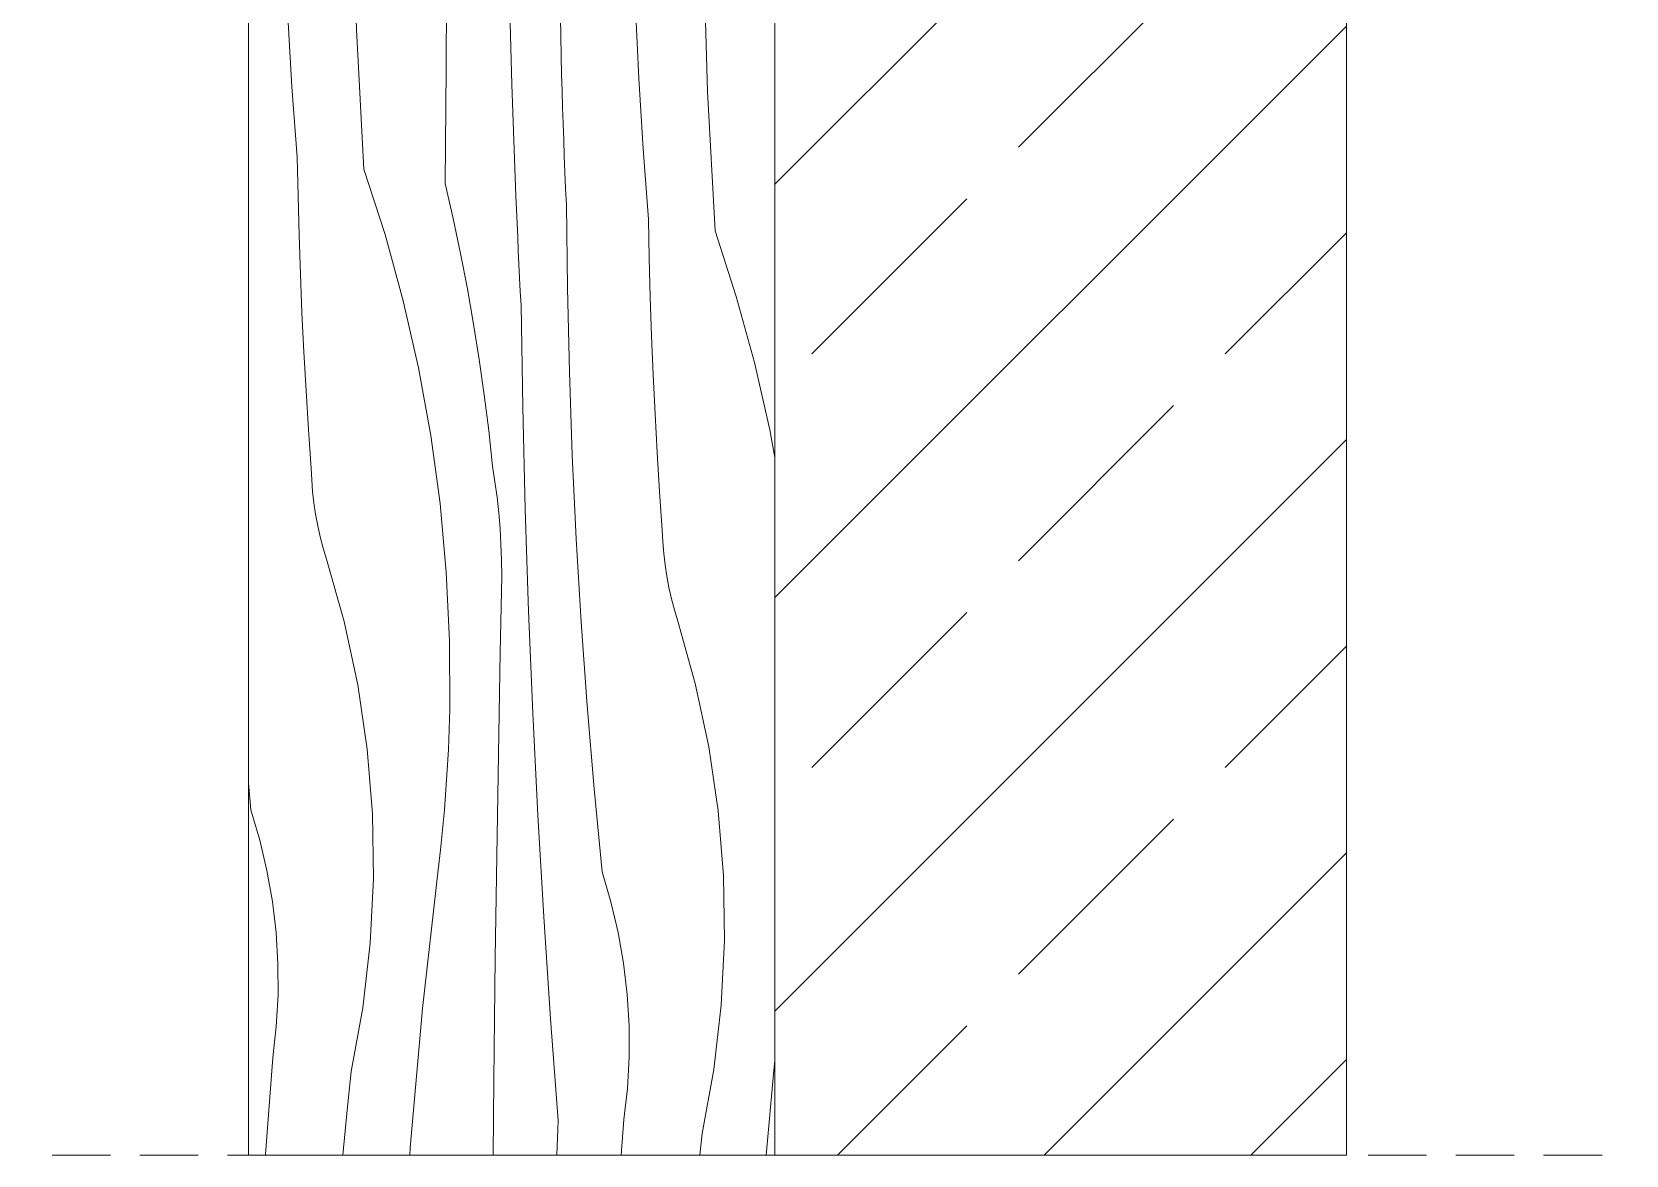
# Model space of a CAD drawing. Header units: millimetres. Extents: x -7826 to 55813, y 465 to 25965.
# Drawn here: x 49580 to 50125, y 16045 to 16430 of the extents above; entities that cross this region are included whole.
import ezdxf

# ---------------------------------------------------------------- set-up
doc = ezdxf.new("R2010")
doc.units = ezdxf.units.MM
doc.linetypes.add('Hidden Line', pattern=[30.00000000000001, 20, -10.00000000000001])
doc.layers.add('2D Drafting - General2', color=251, linetype='Continuous', lineweight=15)
doc.layers.add('2D Drafting - General81', color=251, linetype='Continuous', lineweight=20)

# ---------------------------------------------------------------- blocks, each defined once
blk = doc.blocks.new('*X12')
at = {"layer": '2D Drafting - General81', "linetype": 'Continuous'}
for p, q in [((-48660.61945698418, 69189.61311314006), (-48660.71378890271, 69191.89900380002)), ((-48625.5463261735, 69191.89900380002), (-48620.75795013581, 69170.84361415112)), ((-48603.01959823049, 69191.89900380002), (-48601.95365729259, 69185.82741625412)), ((-48585.14704341016, 69157.38565931286), (-48585.7243268027, 69191.89900380002)), ((-48569.19695241659, 69169.48838144657), (-48569.73052758648, 69191.89900380002)), ((-48541.10090032485, 69181.75048350621), (-48541.44781534708, 69191.89900380002)), ((-48511.2017236145, 69191.89900380002), (-48505.90579458582, 69172.60642711088)), ((-48486.97731615035, 69191.89900380002), (-48486.32633876598, 69188.79059033979)), ((-48659.97613376146, 69176.30877442285), (-48660.61945698418, 69189.61311314006)), ((-48601.95365729259, 69185.82741625412), (-48600.02950038991, 69173.7090885744)), ((-48486.32633876598, 69188.79059033979), (-48484.74784675527, 69180.58807690594)), ((-48540.55169573693, 69168.4419273189), (-48541.10090032485, 69181.75048350621)), ((-48659.23872408875, 69163.00931877813), (-48659.97613376146, 69176.30877442285)), ((-48600.02950038991, 69173.7090885744), (-48598.30342104664, 69161.56096544201)), ((-48620.75795013581, 69170.84361415112), (-48616.56292319382, 69147.70117279701)), ((-48568.17837476804, 69140.9265482301), (-48569.19695241659, 69169.48838144657)), ((-48539.9083725142, 69155.13758860169), (-48540.55169573693, 69168.4419273189)), ((-48505.90579458582, 69172.60642711088), (-48500.69018888855, 69149.67242832997)), ((-48658.4072648579, 69149.715411564), (-48659.23872408875, 69163.00931877813)), ((-48598.30342104664, 69161.56096544201), (-48596.77587925432, 69149.38628427114)), ((-48584.27579030793, 69122.48473413331), (-48585.14704341016, 69157.38565931286)), ((-48539.1709628415, 69141.83813295698), (-48539.9083725142, 69155.13758860169)), ((-48657.48179766595, 69136.4277178609), (-48658.4072648579, 69149.715411564)), ((-48616.56292319382, 69147.70117279701), (-48613.39670343639, 69124.39568212809)), ((-48596.77587925432, 69149.38628427114), (-48595.4472820952, 69137.18828955367)), ((-48500.69018888855, 69149.67242832997), (-48496.49516194656, 69126.52998697586)), ((-48566.82163135793, 69112.37878011366), (-48568.17837476804, 69140.9265482301)), ((-48538.33950361064, 69128.54422574284), (-48539.1709628415, 69141.83813295698)), ((-48657.304736663, 69132.48279402267), (-48657.48179766595, 69136.4277178609)), ((-48594.62320675774, 69131.87140884498), (-48595.44728209519, 69137.18828955365)), ((-48656.98932259915, 69128.54651549384), (-48657.304736663, 69132.48279402267)), ((-48593.92396668698, 69126.53667511632), (-48594.62320675774, 69131.87140884498)), ((-48656.53594416123, 69124.62373297627), (-48656.98932259915, 69128.54651549384)), ((-48655.94516005045, 69120.71928054055), (-48656.53594416123, 69124.62373297627)), ((-48613.39670343639, 69124.39568212809), (-48611.26550131595, 69100.9728552194)), ((-48593.34994600595, 69121.18701896945), (-48593.92396668698, 69126.53667511632)), ((-48537.4140364187, 69115.25653203974), (-48538.33950361064, 69128.54422574284)), ((-48496.49516194656, 69126.52998697586), (-48493.32894218913, 69103.22449630692)), ((-48655.21769829395, 69116.8379696691), (-48655.94516005045, 69120.71928054055)), ((-48592.90146004924, 69115.82537920361), (-48593.34994600595, 69121.18701896945)), ((-48583.1172095816, 69087.5921654251), (-48584.27579030793, 69122.48473413331)), ((-48654.35445534762, 69112.98458332667), (-48655.21769829395, 69116.8379696691)), ((-48592.5787551897, 69110.45470120119), (-48592.90146004924, 69115.82537920361)), ((-48537.23697541575, 69111.3116082015), (-48537.4140364187, 69115.25653203974)), ((-48653.35649499141, 69109.16387006662), (-48654.35445534762, 69112.98458332667)), ((-48652.22504701842, 69105.3805381789), (-48653.35649499141, 69109.16387006662)), ((-48592.38200870319, 69105.07793530967), (-48592.5787551897, 69110.45470120119)), ((-48565.12691246202, 69083.84908076412), (-48566.82163135793, 69112.37878011366)), ((-48536.9215613519, 69107.37532967268), (-48537.23697541575, 69111.3116082015)), ((-48646.18887494523, 69084.0383685025), (-48652.22504701842, 69105.3805381789)), ((-48592.31132867114, 69099.6980352209), (-48592.38200870319, 69105.07793530967)), ((-48536.46818291397, 69103.4525471551), (-48536.9215613519, 69107.37532967268)), ((-48535.8773988032, 69099.5480947194), (-48536.46818291397, 69103.4525471551)), ((-48493.32894218913, 69103.22449630692), (-48491.1977400687, 69079.80166939824)), ((-48611.26550131595, 69100.9728552194), (-48610.17349712651, 69077.47863529784)), ((-48592.36675392115, 69094.31795634846), (-48592.31132867114, 69099.6980352209)), ((-48535.14993704669, 69095.66678384793), (-48535.8773988032, 69099.5480947194)), ((-48592.81004194573, 69073.42789254278), (-48592.36675392115, 69094.31795634846)), ((-48534.28669410037, 69091.81339750552), (-48535.14993704669, 69095.66678384793)), ((-48533.28873374416, 69087.99268424546), (-48534.28669410037, 69091.81339750552)), ((-48581.67137977353, 69052.71031862016), (-48583.1172095816, 69087.5921654251)), ((-48532.15728577117, 69084.20935235775), (-48533.28873374416, 69087.99268424546)), ((-48641.55252910875, 69062.34901910981), (-48646.18887494523, 69084.0383685025)), ((-48563.0944557553, 69055.34145131435), (-48565.12691246202, 69083.84908076412)), ((-48526.12111369797, 69062.86718268135), (-48532.15728577117, 69084.20935235775)), ((-48610.17349712651, 69077.47863529784), (-48610.12283280405, 69053.95910562569)), ((-48491.1977400687, 69079.80166939824), (-48490.10573587925, 69056.30744947668)), ((-48593.21973709146, 69052.53714291607), (-48592.81004194573, 69073.42789254278)), ((-48638.33561381096, 69040.40420113929), (-48641.55252910875, 69062.34901910981)), ((-48521.4847678615, 69041.17783328866), (-48526.12111369797, 69062.86718268135)), ((-48610.30463509216, 69047.09024760665), (-48610.12283280404, 69053.95910562568)), ((-48560.72454627859, 69026.85988980197), (-48563.0944557553, 69055.34145131435)), ((-48490.10573587925, 69056.30744947668), (-48490.05507155679, 69032.78791980453)), ((-48593.59583829894, 69031.64576148833), (-48593.21973709146, 69052.53714291607)), ((-48579.93839889918, 69017.84155842358), (-48581.67137977353, 69052.71031862016)), ((-48610.5752959127, 69040.22431684108), (-48610.30463509216, 69047.09024760665)), ((-48636.5517314407, 69018.2967059514), (-48638.33561381096, 69040.40420113929)), ((-48610.93476995279, 69033.36246279338), (-48610.5752959127, 69040.22431684108)), ((-48518.2678525637, 69019.23301531812), (-48521.4847678615, 69041.17783328866)), ((-48611.38299703085, 69026.50583424547), (-48610.93476995279, 69033.36246279338)), ((-48490.2368738449, 69025.91906178552), (-48490.05507155678, 69032.78791980453)), ((-48611.91990210665, 69019.65557910445), (-48611.38299703085, 69026.50583424547)), ((-48593.93834459563, 69010.75380228113), (-48593.59583829894, 69031.64576148833)), ((-48558.01751639861, 68998.40839060879), (-48560.72454627859, 69026.85988980197)), ((-48490.50753466544, 69019.05313101993), (-48490.2368738449, 69025.91906178552)), ((-48636.2084249574, 68996.12001277022), (-48636.5517314407, 69018.2967059514)), ((-48612.54539529383, 69012.8128442104), (-48611.91990210665, 69019.65557910445)), ((-48577.91838444056, 68982.98824865329), (-48579.93839889918, 69017.84155842358)), ((-48516.48397019344, 68997.12552013024), (-48518.2678525637, 69019.23301531812)), ((-48490.86700870554, 69012.19127697223), (-48490.50753466544, 69019.05313101993)), ((-48613.25937187506, 69005.97877514438), (-48612.54539529383, 69012.8128442104)), ((-48594.24725509586, 68989.86131931761), (-48593.93834459563, 69010.75380228113)), ((-48491.31523578359, 69005.33464842432), (-48490.86700870554, 69012.19127697223)), ((-48614.06171231945, 68999.15451603671), (-48613.25937187506, 69005.97877514438)), ((-48491.85214085939, 68998.4843932833), (-48491.31523578359, 69005.33464842432)), ((-48619.39261302784, 68951.63454521359), (-48614.06171231945, 68999.15451603671)), ((-48637.30714599654, 68973.96789341628), (-48636.2084249574, 68996.12001277022)), ((-48554.9795762244, 68988.12221950685), (-48558.01751639861, 68998.40839060879)), ((-48516.14066371015, 68974.94882694905), (-48516.48397019344, 68997.12552013024)), ((-48492.47763404658, 68991.64165838926), (-48491.85214085939, 68998.4843932833)), ((-48594.52256900087, 68968.96836662223), (-48594.24725509586, 68989.86131931761)), ((-48552.53074529975, 68977.68011131248), (-48554.9795762244, 68988.12221950685)), ((-48493.1916106278, 68984.80758932325), (-48492.47763404658, 68991.64165838926)), ((-48575.61147333818, 68948.15275207978), (-48577.91838444056, 68982.98824865329)), ((-48493.9939510722, 68977.98333021556), (-48493.1916106278, 68984.80758932325)), ((-48550.67892919707, 68967.11577633282), (-48552.53074529975, 68977.68011131248)), ((-48499.32485178058, 68930.46335939244), (-48493.9939510722, 68977.98333021556)), ((-48639.84324873146, 68951.93401580222), (-48637.30714599654, 68973.96789341628)), ((-48517.23938474929, 68952.79670759513), (-48516.14066371015, 68974.94882694905)), ((-48594.76428559871, 68948.07499822063), (-48594.52256900087, 68968.96836662223)), ((-48549.43010614304, 68956.46331946034), (-48550.67892919707, 68967.11577633282)), ((-48548.78830771899, 68945.7571300718), (-48549.43010614304, 68956.46331946034)), ((-48643.8060095178, 68930.11154786793), (-48639.84324873146, 68951.93401580222)), ((-48623.60173129219, 68904.0021040329), (-48619.39261302784, 68951.63454521359)), ((-48519.77548748421, 68930.76282998106), (-48517.23938474929, 68952.79670759513)), ((-48594.97240426435, 68927.1812681396), (-48594.76428559871, 68948.07499822063)), ((-48573.01782198183, 68913.33743026596), (-48575.61147333818, 68948.15275207978)), ((-48548.75560584583, 68935.03177100891), (-48548.78830771899, 68945.7571300718)), ((-48549.33210609515, 68924.32186699893), (-48548.75560584583, 68935.03177100891)), ((-48645.33319177691, 68915.6829643168), (-48643.8060095178, 68930.11154786793)), ((-48523.73824827054, 68908.94036204676), (-48519.77548748421, 68930.76282998106)), ((-48503.53397004493, 68882.83091821175), (-48499.32485178058, 68930.46335939244)), ((-48595.32568986097, 68887.83754568594), (-48594.97240426435, 68927.1812681396)), ((-48550.51594734848, 68913.6619928755), (-48549.33210609515, 68924.32186699893)), ((-48646.72999563235, 68901.24117606418), (-48645.33319177691, 68915.6829643168)), ((-48574.45993696556, 68875.20770860718), (-48573.01782198183, 68913.33743026596)), ((-48552.97933965328, 68880.70774990198), (-48550.51594734848, 68913.6619928755)), ((-48525.26543052966, 68894.51177849564), (-48523.73824827054, 68908.94036204676)), ((-48647.99630713967, 68886.78736120061), (-48646.72999563235, 68901.24117606418)), ((-48626.68672736799, 68856.28367018804), (-48623.60173129219, 68904.0021040329)), ((-48526.66223438509, 68880.06999024304), (-48525.26543052966, 68894.51177849564)), ((-48649.13202299937, 68872.3226987977), (-48647.99630713967, 68886.78736120061)), ((-48595.66502892852, 68848.49370047197), (-48595.32568986097, 68887.83754568594)), ((-48554.99373377497, 68847.72301634347), (-48552.97933965328, 68880.70774990198)), ((-48527.92854589241, 68865.61617537944), (-48526.66223438509, 68880.06999024304)), ((-48506.61896612073, 68835.11248436691), (-48503.53397004493, 68882.83091821175)), ((-48575.49895520745, 68837.0648742802), (-48574.45993696556, 68875.20770860718)), ((-48650.1370505653, 68857.84836881197), (-48649.13202299937, 68872.3226987977)), ((-48529.06426175212, 68851.15151297655), (-48527.92854589241, 68865.61617537944)), ((-48651.01130785223, 68843.36555198855), (-48650.1370505653, 68857.84836881197)), ((-48628.64588638239, 68808.50576917357), (-48626.68672736799, 68856.28367018804)), ((-48595.99042142439, 68809.14973744145), (-48595.66502892852, 68848.49370047197)), ((-48556.55875612885, 68814.71390946921), (-48554.99373377497, 68847.72301634347)), ((-48530.06928931805, 68836.67718299081), (-48529.06426175212, 68851.15151297655)), ((-48651.7547235425, 68828.87542976493), (-48651.01130785223, 68843.36555198855)), ((-48576.13476062868, 68798.91318859176), (-48575.49895520745, 68837.0648742802)), ((-48530.94354660498, 68822.1943661674), (-48530.06928931805, 68836.67718299081)), ((-48508.57812513514, 68787.33458335242), (-48506.61896612073, 68835.11248436691)), ((-48652.36723699191, 68814.3791841745), (-48651.7547235425, 68828.87542976493)), ((-48531.68696229524, 68807.70424394378), (-48530.94354660498, 68822.1943661674)), ((-48653.0963077928, 68790.24190806694), (-48652.3672369919, 68814.37918417448)), ((-48557.67411646966, 68781.68655106872), (-48556.55875612885, 68814.71390946921)), ((-48629.47811928747, 68760.69495954031), (-48628.64588638239, 68808.50576917357)), ((-48596.30186730775, 68769.80566153815), (-48595.99042142439, 68809.14973744145)), ((-48532.29947574465, 68793.20799835333), (-48531.68696229524, 68807.70424394378)), ((-48576.36728219724, 68760.75691383748), (-48576.13476062868, 68798.91318859176)), ((-48533.02854654554, 68769.07072224579), (-48532.29947574464, 68793.20799835333)), ((-48653.46247034673, 68766.09639984884), (-48653.0963077928, 68790.24190806694)), ((-48509.41035804021, 68739.52377371916), (-48508.57812513514, 68787.33458335242)), ((-48558.33960794534, 68748.64706631638), (-48557.67411646966, 68781.68655106872)), ((-48653.46564191316, 68741.948115602), (-48653.46247034673, 68766.09639984884)), ((-48596.59936653938, 68730.46147770587), (-48596.30186730775, 68769.80566153815)), ((-48533.39470909948, 68744.92521402771), (-48533.02854654554, 68769.07072224579)), ((-48629.18296346557, 68712.8778181323), (-48629.47811928747, 68760.69495954031)), ((-48576.1964939359, 68722.6003128257), (-48576.36728219724, 68760.75691383748)), ((-48558.55510713544, 68715.6015826355), (-48558.33960794534, 68748.64706631638)), ((-48533.39788066591, 68720.77692978086), (-48533.39470909948, 68744.92521402771)), ((-48653.10582177542, 68717.80251203543), (-48653.46564191316, 68741.948115602)), ((-48509.11520221831, 68691.70663231115), (-48509.41035804021, 68739.52377371916)), ((-48596.88291908197, 68691.11719088836), (-48596.59936653938, 68730.46147770587)), ((-48575.62241492506, 68684.44764840114), (-48576.1964939359, 68722.6003128257)), ((-48652.38309124088, 68693.66504525245), (-48653.10582177542, 68717.80251203543)), ((-48558.32057407402, 68682.55622856194), (-48558.55510713544, 68715.6015826355)), ((-48533.03806052816, 68696.6313262143), (-48533.39788066591, 68720.77692978086)), ((-48627.76058298651, 68665.08092531313), (-48629.18296346557, 68712.8778181323)), ((-48532.31532999362, 68672.4938594313), (-48533.03806052816, 68696.6313262143)), ((-48651.29761362261, 68669.5411695177), (-48652.38309124088, 68693.66504525245)), ((-48597.15252489983, 68651.77280602943), (-48596.88291908197, 68691.11719088836)), ((-48507.69282173925, 68643.909739492), (-48509.11520221831, 68691.70663231115)), ((-48574.64510930067, 68646.3031829688), (-48575.62241492506, 68684.44764840114)), ((-48557.636052257, 68649.51713260749), (-48558.32057407402, 68682.55622856194)), ((-48531.22985237535, 68648.36998369655), (-48532.31532999362, 68672.4938594313)), ((-48649.84963420243, 68645.43633602474), (-48651.29761362261, 68669.5411695177)), ((-48625.21176851632, 68617.33085019079), (-48627.76058298651, 68665.08092531313)), ((-48597.4081839591, 68612.42832807294), (-48597.15252489983, 68651.77280602943)), ((-48648.03948017556, 68621.35599166414), (-48649.84963420243, 68645.43633602474)), ((-48573.26468624704, 68608.17117801763), (-48574.64510930067, 68646.3031829688)), ((-48557.4768925048, 68643.9669905674), (-48557.636052257, 68649.5171326075)), ((-48529.78187295518, 68624.26515020359), (-48531.22985237535, 68648.36998369655)), ((-48557.30503364736, 68638.41722723685), (-48557.4768925048, 68643.9669905674)), ((-48505.14400726907, 68596.15966436964), (-48507.69282173925, 68643.909739492)), ((-48557.12047658444, 68632.86787167222), (-48557.30503364736, 68638.41722723685)), ((-48556.92322228233, 68627.31895292776), (-48557.12047658444, 68632.86787167222)), ((-48556.71327177377, 68621.77050005547), (-48556.92322228233, 68627.31895292776)), ((-48527.9717189283, 68600.184805843), (-48529.78187295518, 68624.26515020359)), ((-48647.77277750757, 68608.03877862396), (-48648.03948017555, 68621.35599166414)), ((-48556.49062615797, 68616.22254210485), (-48556.71327177377, 68621.77050005547)), ((-48625.21176851632, 68617.3308501908), (-48617.98767787787, 68594.94819267833)), ((-48597.4081839591, 68612.42832807294), (-48594.69737033387, 68600.46138464414)), ((-48556.25528660062, 68610.67510812283), (-48556.49062615797, 68616.22254210485)), ((-48647.41188790761, 68594.7237851141), (-48647.77277750757, 68608.03877862396)), ((-48573.06768629246, 68603.49664132117), (-48573.26468624704, 68608.17117801763)), ((-48556.00725433385, 68605.1282271536), (-48556.25528660062, 68610.67510812283)), ((-48572.86462816859, 68598.82236386825), (-48573.06768629246, 68603.49664132117)), ((-48555.6653893122, 68576.55028206621), (-48556.00725433386, 68605.1282271536)), ((-48594.69737033387, 68600.46138464414), (-48592.18226787174, 68588.45178410356)), ((-48572.65551221653, 68594.14835351019), (-48572.86462816859, 68598.82236386825)), ((-48527.70501626032, 68586.86759280281), (-48527.9717189283, 68600.18480584299)), ((-48505.14400726907, 68596.15966436964), (-48497.91991663062, 68573.77700685717)), ((-48646.95682943061, 68581.41167726998), (-48647.41188790761, 68594.7237851141)), ((-48617.98767787787, 68594.94819267833), (-48611.76172369158, 68572.26762087464)), ((-48572.4403387875, 68589.47461809791), (-48572.65551221653, 68594.14835351019)), ((-48592.18226787174, 68588.45178410356), (-48589.86354683494, 68576.40272694988)), ((-48572.21910824295, 68584.80116548183), (-48572.4403387875, 68589.47461809791)), ((-48571.99182095446, 68580.1280035119), (-48572.21910824295, 68584.80116548183)), ((-48527.34412666036, 68573.55259929293), (-48527.70501626032, 68586.86759280281)), ((-48646.40762484268, 68568.10312108266), (-48646.95682943061, 68581.41167726998)), ((-48571.75847730382, 68575.45514003762), (-48571.99182095446, 68580.1280035119)), ((-48589.86354683494, 68576.40272694988), (-48587.74182515108, 68564.31742419672)), ((-48571.51907768296, 68570.78258290792), (-48571.75847730382, 68575.45514003762)), ((-48554.9851202751, 68547.97838938917), (-48555.6653893122, 68576.55028206621)), ((-48497.91991663062, 68573.77700685717), (-48491.69396244433, 68551.09643505348)), ((-48611.76172369158, 68572.26762087464), (-48606.54611799431, 68549.33362209372)), ((-48570.93521126868, 68535.87566725547), (-48571.51907768296, 68570.78258290792)), ((-48526.88906818336, 68560.24049144883), (-48527.34412666036, 68573.55259929293)), ((-48645.76430161997, 68554.79878236545), (-48646.40762484268, 68568.10312108266)), ((-48587.74182515108, 68564.31742419672), (-48585.81766824841, 68552.199096517)), ((-48526.33986359543, 68546.9319352615), (-48526.88906818336, 68560.24049144883)), ((-48645.02689194725, 68541.49932672075), (-48645.76430161997, 68554.79878236545)), ((-48585.81766824841, 68552.199096517), (-48584.09158890515, 68540.05097338461)), ((-48606.54611799431, 68549.33362209372), (-48602.35109105232, 68526.19118073961)), ((-48553.96654262655, 68519.4165561727), (-48554.9851202751, 68547.97838938917)), ((-48525.69654037272, 68533.62759654429), (-48526.33986359543, 68546.9319352615)), ((-48491.69396244433, 68551.09643505348), (-48486.47835674706, 68528.16243627257)), ((-48644.1954327164, 68528.2054195066), (-48645.02689194725, 68541.49932672075)), ((-48584.09158890515, 68540.05097338461), (-48582.56404711282, 68527.87629221375)), ((-48570.06395816644, 68500.97474207591), (-48570.93521126868, 68535.87566725547)), ((-48524.9591307, 68520.32814089958), (-48525.69654037272, 68533.62759654429)), ((-48643.26996552445, 68514.9177258035), (-48644.1954327164, 68528.2054195066)), ((-48602.35109105232, 68526.19118073961), (-48599.18487129488, 68502.88569007069)), ((-48582.56404711282, 68527.87629221375), (-48581.2354499537, 68515.67829749627)), ((-48486.47835674706, 68528.16243627257), (-48484.74784675527, 68518.61584061263)), ((-48552.60979921644, 68490.86878805626), (-48553.96654262655, 68519.4165561727)), ((-48524.12767146916, 68507.03423368545), (-48524.9591307, 68520.32814089958)), ((-48643.0929045215, 68510.97280196527), (-48643.26996552445, 68514.9177258035)), ((-48580.41137461625, 68510.36141678758), (-48581.2354499537, 68515.67829749626)), ((-48642.77749045765, 68507.03652343644), (-48643.0929045215, 68510.97280196527)), ((-48579.71213454549, 68505.02668305892), (-48580.41137461625, 68510.36141678758)), ((-48642.32411201973, 68503.11374091887), (-48642.77749045765, 68507.03652343644)), ((-48641.73332790895, 68499.20928848315), (-48642.32411201973, 68503.11374091887)), ((-48579.13811386446, 68499.67702691205), (-48579.71213454549, 68505.02668305892)), ((-48523.20220427721, 68493.74653998234), (-48524.12767146916, 68507.03423368545)), ((-48641.00586615245, 68495.3279776117), (-48641.73332790895, 68499.20928848315)), ((-48599.18487129488, 68502.88569007069), (-48597.05366917446, 68479.462863162)), ((-48578.68962790774, 68494.31538714621), (-48579.13811386446, 68499.67702691205)), ((-48568.90537744011, 68466.0821733677), (-48570.06395816644, 68500.97474207591)), ((-48640.14262320613, 68491.47459126927), (-48641.00586615245, 68495.3279776117)), ((-48578.3669230482, 68488.94470914379), (-48578.68962790774, 68494.31538714621)), ((-48523.02514327425, 68489.8016161441), (-48523.20220427721, 68493.74653998234)), ((-48639.14466284992, 68487.65387800922), (-48640.14262320613, 68491.47459126927)), ((-48638.01321487692, 68483.87054612151), (-48639.14466284992, 68487.65387800922)), ((-48578.1701765617, 68483.56794325229), (-48578.3669230482, 68488.94470914379)), ((-48550.91508032053, 68462.33908870672), (-48552.60979921644, 68490.86878805626)), ((-48522.70972921041, 68485.86533761528), (-48523.02514327425, 68489.8016161441)), ((-48631.97704280372, 68462.5283764451), (-48638.01321487692, 68483.87054612151)), ((-48578.09949652965, 68478.1880431635), (-48578.1701765617, 68483.56794325229)), ((-48522.25635077248, 68481.9425550977), (-48522.70972921041, 68485.86533761528)), ((-48521.6655666617, 68478.038102662), (-48522.25635077248, 68481.9425550977)), ((-48597.05366917446, 68479.462863162), (-48595.96166498501, 68455.96864324044)), ((-48578.15492177966, 68472.80796429106), (-48578.09949652965, 68478.1880431635)), ((-48520.9381049052, 68474.15679179053), (-48521.6655666617, 68478.038102662)), ((-48578.59820980424, 68451.91790048538), (-48578.15492177966, 68472.80796429106)), ((-48520.07486195888, 68470.30340544812), (-48520.9381049052, 68474.15679179053)), ((-48519.07690160267, 68466.48269218806), (-48520.07486195888, 68470.30340544812)), ((-48567.45954763203, 68431.20032656276), (-48568.90537744011, 68466.0821733677)), ((-48517.94545362967, 68462.69936030035), (-48519.07690160267, 68466.48269218806)), ((-48627.34069696725, 68440.83902705243), (-48631.97704280372, 68462.5283764451)), ((-48548.8826236138, 68433.83145925695), (-48550.91508032053, 68462.33908870672)), ((-48511.90928155648, 68441.35719062395), (-48517.94545362967, 68462.69936030035)), ((-48595.96166498501, 68455.96864324044), (-48595.91100066255, 68432.44911356829)), ((-48579.00790494997, 68431.02715085869), (-48578.59820980424, 68451.91790048538)), ((-48624.12378166946, 68418.89420908189), (-48627.34069696725, 68440.83902705243)), ((-48507.27293572, 68419.66784123126), (-48511.90928155648, 68441.35719062395)), ((-48596.09280295066, 68425.58025554927), (-48595.91100066255, 68432.44911356828)), ((-48546.5127141371, 68405.34989774457), (-48548.8826236138, 68433.83145925695)), ((-48579.38400615744, 68410.13576943093), (-48579.00790494997, 68431.02715085869)), ((-48565.72656675769, 68396.33156636619), (-48567.45954763203, 68431.20032656276)), ((-48596.3634637712, 68418.71432478368), (-48596.09280295066, 68425.58025554927)), ((-48622.3398992992, 68396.786713894), (-48624.12378166946, 68418.89420908189)), ((-48596.7229378113, 68411.85247073598), (-48596.3634637712, 68418.71432478368)), ((-48504.05602042221, 68397.72302326073), (-48507.27293572, 68419.66784123126)), ((-48597.17116488936, 68404.99584218807), (-48596.7229378113, 68411.85247073598)), ((-48663.87344550437, 68398.06958437256), (-48664.74784675526, 68407.25974022131)), ((-48597.70806996515, 68398.14558704705), (-48597.17116488936, 68404.99584218807)), ((-48579.72651245414, 68389.24381022374), (-48579.38400615744, 68410.13576943093)), ((-48543.80568425712, 68376.89839855139), (-48546.5127141371, 68405.34989774457)), ((-48660.83550533016, 68387.7834132706), (-48663.87344550437, 68398.06958437256)), ((-48621.99659281591, 68374.61002071282), (-48622.3398992992, 68396.786713894)), ((-48598.33356315234, 68391.302852153), (-48597.70806996515, 68398.14558704705)), ((-48563.70655229907, 68361.47825659589), (-48565.72656675769, 68396.33156636619)), ((-48502.27213805195, 68375.61552807284), (-48504.05602042221, 68397.72302326073)), ((-48599.04753973357, 68384.46878308698), (-48598.33356315234, 68391.302852153)), ((-48580.03542295437, 68368.35132726021), (-48579.72651245414, 68389.24381022374)), ((-48658.3866744055, 68377.34130507625), (-48660.83550533016, 68387.7834132706)), ((-48599.84988017796, 68377.64452397931), (-48599.04753973357, 68384.46878308698)), ((-48605.18078088635, 68330.12455315619), (-48599.84988017796, 68377.64452397931)), ((-48656.53485830282, 68366.77697009659), (-48658.3866744055, 68377.34130507625)), ((-48623.09531385505, 68352.4579013589), (-48621.99659281591, 68374.61002071282)), ((-48540.76774408291, 68366.61222744946), (-48543.80568425712, 68376.89839855139)), ((-48501.92883156866, 68353.43883489167), (-48502.27213805195, 68375.61552807284)), ((-48655.28603524879, 68356.1245132241), (-48656.53485830282, 68366.77697009659)), ((-48580.31073685938, 68347.45837456483), (-48580.03542295437, 68368.35132726021)), ((-48561.39964119669, 68326.64276002238), (-48563.70655229907, 68361.47825659589)), ((-48538.31891315825, 68356.17011925508), (-48540.76774408291, 68366.61222744946)), ((-48654.64423682475, 68345.41832383556), (-48655.28603524879, 68356.1245132241)), ((-48536.46709705557, 68345.60578427542), (-48538.31891315825, 68356.17011925508)), ((-48625.63141658996, 68330.42402374482), (-48623.09531385505, 68352.4579013589)), ((-48503.0275526078, 68331.28671553773), (-48501.92883156866, 68353.43883489167)), ((-48654.61153495158, 68334.69296477266), (-48654.64423682475, 68345.41832383556)), ((-48580.55245345722, 68326.56500616323), (-48580.31073685938, 68347.45837456483)), ((-48535.21827400154, 68334.95332740294), (-48536.46709705557, 68345.60578427542)), ((-48655.18803520091, 68323.98306076268), (-48654.61153495158, 68334.69296477266)), ((-48534.5764755775, 68324.2471380144), (-48535.21827400154, 68334.95332740294)), ((-48629.5941773763, 68308.60155581053), (-48625.63141658996, 68330.42402374482)), ((-48609.3898991507, 68282.4921119755), (-48605.18078088635, 68330.12455315619)), ((-48505.56365534271, 68309.25283792366), (-48503.0275526078, 68331.28671553773)), ((-48656.37187645424, 68313.32318663925), (-48655.18803520091, 68323.98306076268)), ((-48580.76057212286, 68305.6712760822), (-48580.55245345722, 68326.56500616323)), ((-48558.80598984034, 68291.82743820857), (-48561.39964119669, 68326.64276002238)), ((-48534.54377370433, 68313.52177895152), (-48534.5764755775, 68324.2471380144)), ((-48658.83526875904, 68280.36894366574), (-48656.37187645424, 68313.32318663925)), ((-48535.12027395366, 68302.81187494153), (-48534.54377370433, 68313.52177895152)), ((-48485.1130196391, 68308.95336733504), (-48484.74784675527, 68312.20854047262)), ((-48631.12135963541, 68294.1729722594), (-48629.5941773763, 68308.60155581053)), ((-48509.52641612905, 68287.43036998936), (-48505.56365534271, 68309.25283792366)), ((-48487.67289030065, 68279.98461876143), (-48485.1130196391, 68308.95336733504)), ((-48580.99122457491, 68279.98461876143), (-48580.76057212286, 68305.6712760822)), ((-48536.30411520699, 68292.1520008181), (-48535.12027395366, 68302.81187494153)), ((-48632.493651385, 68279.98461876143), (-48631.12135963541, 68294.1729722594)), ((-48559.2539004631, 68279.98461876143), (-48558.80598984034, 68291.82743820857)), ((-48537.21365014463, 68279.98461876143), (-48536.30411520699, 68292.1520008181)), ((-48510.31450590521, 68279.98461876143), (-48509.52641612905, 68287.43036998936)), ((-48658.85873967254, 68279.98461876143), (-48658.83526875904, 68280.36894366574)), ((-48609.55200855166, 68279.98461876143), (-48609.3898991507, 68282.4921119755))]:
    blk.add_line(p, q, dxfattribs=at)
blk = doc.blocks.new('Wype_nienie_20')
at = {"layer": '2D Drafting - General2', "linetype": 'Continuous'}
for p, q in [((-48484.74784675527, 69191.89900380002), (-48664.74784675526, 69191.89900380002)), ((-48664.74784675526, 69191.89900380002), (-48664.74784675526, 68279.98461876143)), ((-48484.74784675527, 68279.98461876143), (-48484.74784675527, 69191.89900380002)), ((-48664.74784675526, 68279.98461876143), (-48484.74784675527, 68279.98461876143))]:
    blk.add_line(p, q, dxfattribs=at)
at = {"layer": '2D Drafting - General81', "linetype": 'Continuous'}
blk.add_blockref('*X12', (0, 0), dxfattribs=at)

msp = doc.modelspace()

# ---------------------------------------------------------------- hatches: boundary and pattern name
at = {"layer": '2D Drafting - General81', "linetype": 'Continuous'}
h = msp.add_hatch(dxfattribs=at)
h.set_pattern_fill('SOLID___DASHED', color=256, style=0, pattern_type=2)
h.set_pattern_definition([(44.99999999999999, (98318.55812516046, -52234.74375773739), (-70.71067811865473, 70.71067811865478), []), (44.99999999999999, (98283.20278610114, -52199.38841867806), (-70.71067811865473, 70.71067811865478), [75, -25])])
h.paths.add_polyline_path([(49833.8102784052, 16045.24086102405), (50029.35599936851, 16045.24086102405), (50029.35599936851, 16957.15526231205), (49833.8102784052, 16957.15526231205)])

# ---------------------------------------------------------------- linework, layer by layer
at = {"layer": '2D Drafting - General2', "linetype": 'Continuous'}
msp.add_line((50029.35600631037, 16045.24086425261), (50029.35600631037, 16957.15526231205), dxfattribs=at)
at = {"layer": '2D Drafting - General2', "linetype": 'Hidden Line'}
msp.add_line((49106.68534430987, 16045.24086425261), (50124.93095947099, 16045.24086425261), dxfattribs=at)
at = {"layer": '2D Drafting - General2', "linetype": 'Continuous', "flags": 128}
msp.add_lwpolyline([(49833.8102784052, 16045.24086102405), (50029.35599936851, 16045.24086102405), (50029.35599936851, 16957.15526231205), (49833.8102784052, 16957.15526231205)], close=True, dxfattribs=at)

# ---------------------------------------------------------------- block references
at = {"layer": '2D Drafting - General81', "linetype": 'Continuous'}
msp.add_blockref('Wype_nienie_20', (98318.55812516046, -52234.74375773739), dxfattribs=at)

doc.saveas('drawing.dxf')
